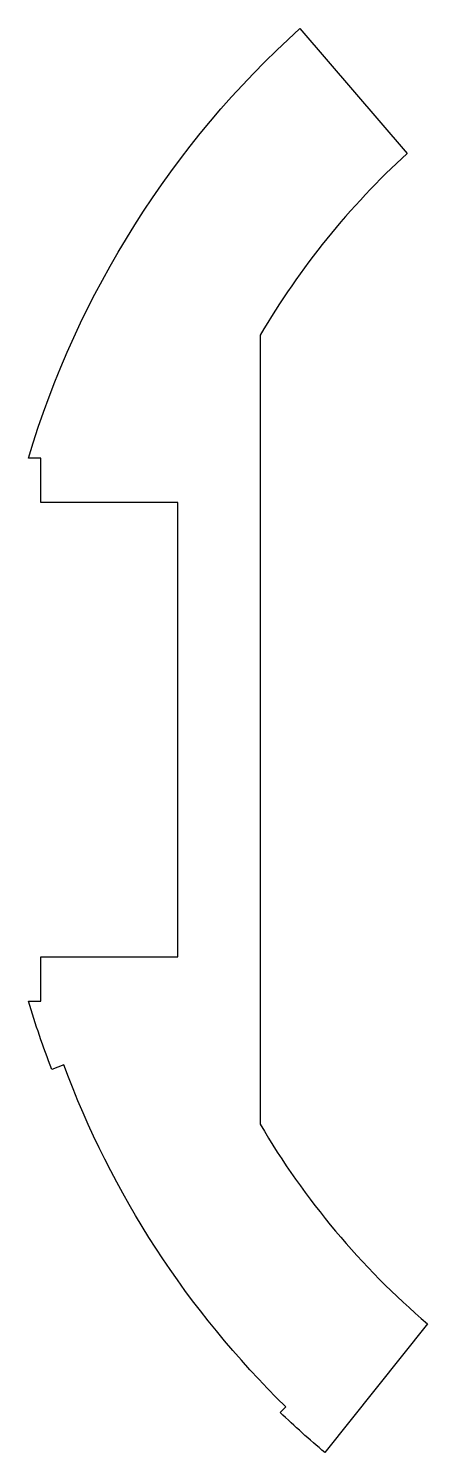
# Model space of a CAD drawing. Header units: millimetres. Extents: x -220 to -123, y -176 to 170.
import ezdxf

# ---------------------------------------------------------------- set-up
doc = ezdxf.new("R2010")
doc.units = ezdxf.units.MM
doc.header["$MEASUREMENT"] = 0

msp = doc.modelspace()

# ---------------------------------------------------------------- linework, layer by layer
msp.add_lwpolyline([(-158.87, -165.95), (-157.52, -164.58, -0.110653), (-211.48, -81.49), (-214.39, -82.57, -0.019064), (-220.06, -66), (-217.06, -66), (-217.06, -55.2), (-183.74, -55.2), (-183.74, 55.2), (-217.06, 55.2), (-217.06, 66), (-220.06, 66, -0.136934), (-154.07, 170.42), (-154.07, 170.42), (-128.02, 140.05, 0.07528), (-163.74, 95.87), (-163.74, -95.87, 0.084042), (-123.07, -144.42), (-148.04, -175.68), (-148.04, -175.68, -0.015846)], format="xyb", close=True)

doc.saveas('drawing.dxf')
